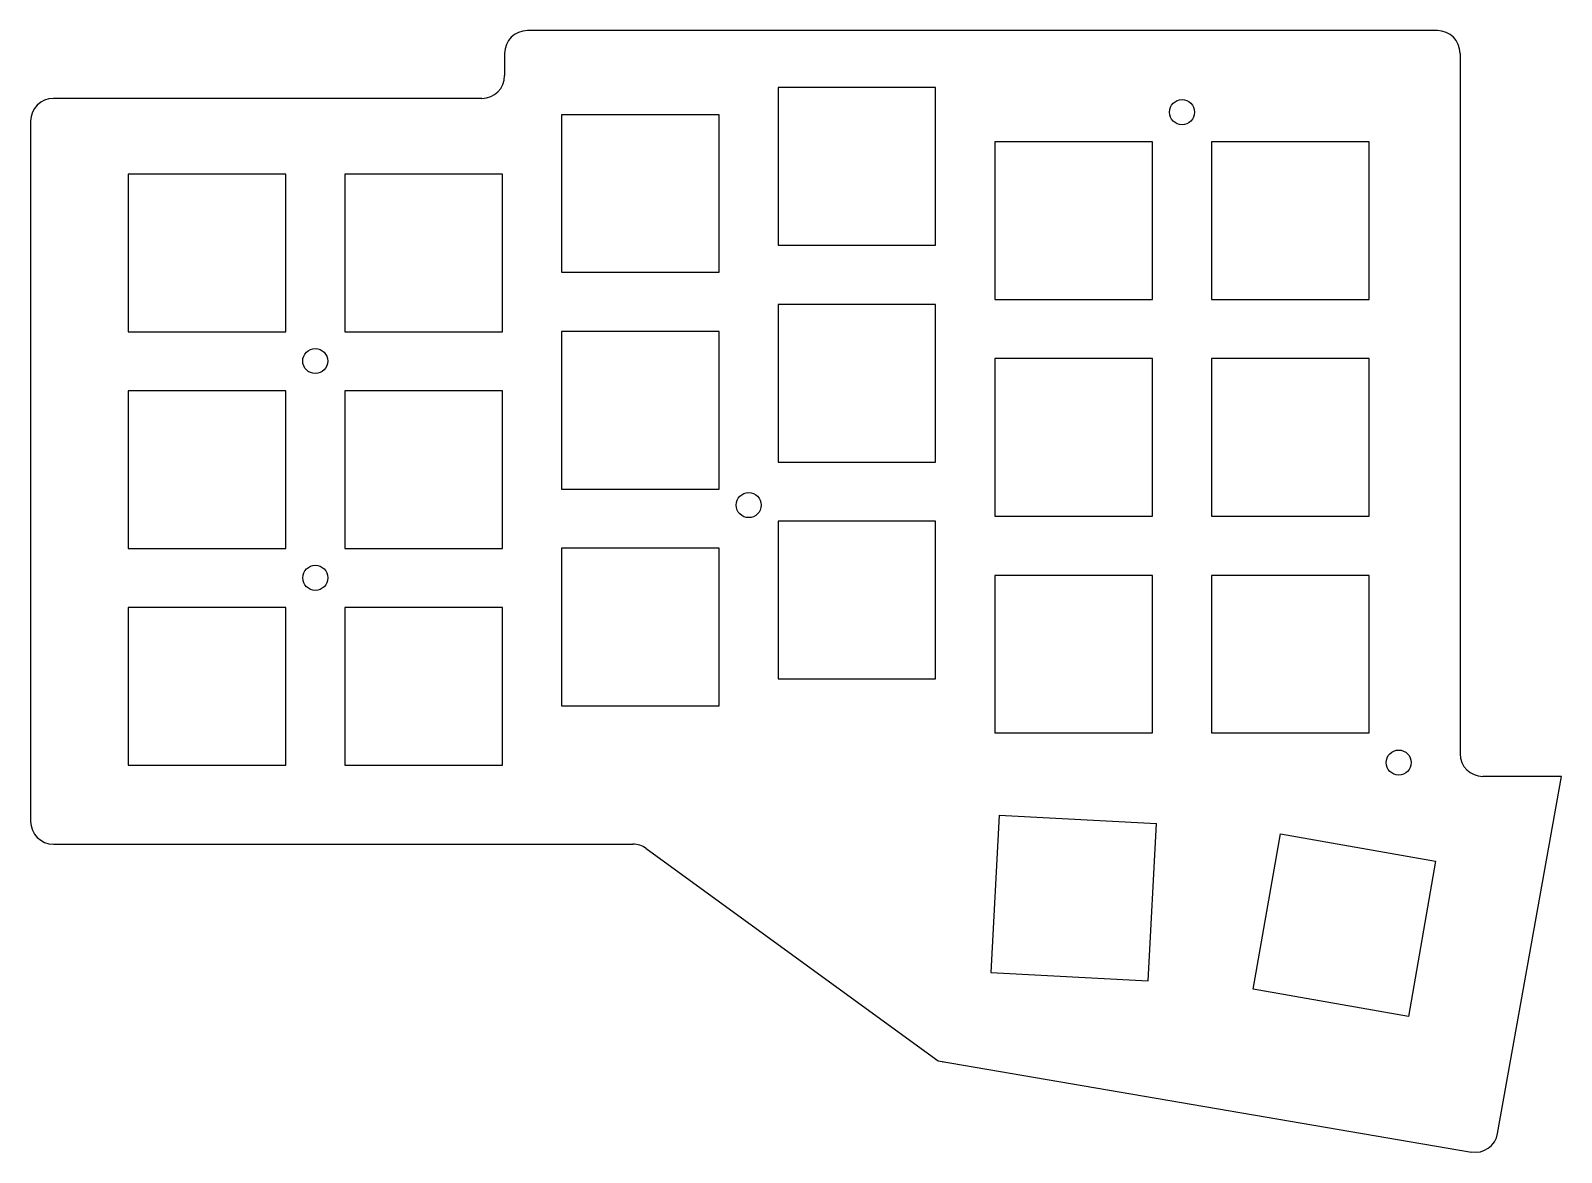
# Model space of a CAD drawing. Header units: millimetres. Extents: x 80 to 214, y -172 to -74.
import ezdxf

# ---------------------------------------------------------------- set-up
doc = ezdxf.new("R2010")
doc.units = ezdxf.units.MM
doc.layers.get('0').update_dxf_attribs({"linetype": 'CONTINUOUS'})

msp = doc.modelspace()

# ---------------------------------------------------------------- linework, layer by layer
for p, q in [((203.43, -73.79), (123.42, -73.79)), ((121.42, -75.79), (121.42, -77.75)), ((205.43, -75.79), (205.43, -137.33)), ((119.42, -79.75), (81.75, -79.75)), ((79.75, -81.75), (79.75, -143.28)), ((214.33, -139.33), (207.43, -139.33)), ((208.73, -170.72), (214.33, -139.33)), ((164.9, -142.74), (164.17, -156.57)), ((164.9, -142.74), (178.73, -143.47)), ((178, -157.3), (178.73, -143.47)), ((81.75, -145.28), (132.69, -145.28)), ((133.87, -145.66), (159.54, -164.33)), ((164.17, -156.57), (178, -157.3)), ((159.54, -164.33), (206.42, -172.34))]:
    msp.add_line(p, q)
for points in [[(159.32, -78.8), (145.47, -78.8), (145.47, -92.65), (159.32, -92.65)], [(140.28, -81.18), (126.42, -81.18), (126.42, -95.03), (140.28, -95.03)], [(178.38, -83.56), (164.53, -83.56), (164.53, -97.41), (178.38, -97.41)], [(197.43, -83.56), (183.57, -83.56), (183.57, -97.41), (197.43, -97.41)], [(102.18, -86.4), (88.33, -86.4), (88.33, -100.25), (102.18, -100.25)], [(121.23, -86.4), (107.38, -86.4), (107.38, -100.25), (121.23, -100.25)], [(159.32, -97.85), (145.47, -97.85), (145.47, -111.7), (159.32, -111.7)], [(140.28, -100.23), (126.42, -100.23), (126.42, -114.08), (140.28, -114.08)], [(178.38, -102.61), (164.53, -102.61), (164.53, -116.46), (178.38, -116.46)], [(197.43, -102.61), (183.57, -102.61), (183.57, -116.46), (197.43, -116.46)], [(102.18, -105.45), (88.33, -105.45), (88.33, -119.3), (102.18, -119.3)], [(121.23, -105.45), (107.38, -105.45), (107.38, -119.3), (121.23, -119.3)], [(159.32, -116.9), (145.47, -116.9), (145.47, -130.75), (159.32, -130.75)], [(140.28, -119.28), (126.42, -119.28), (126.42, -133.13), (140.28, -133.13)], [(178.38, -121.66), (164.53, -121.66), (164.53, -135.51), (178.38, -135.51)], [(197.43, -121.66), (183.57, -121.66), (183.57, -135.51), (197.43, -135.51)], [(102.18, -124.5), (88.33, -124.5), (88.33, -138.35), (102.18, -138.35)], [(121.23, -124.5), (107.38, -124.5), (107.38, -138.35), (121.23, -138.35)], [(187.24, -158.02), (189.65, -144.38), (203.28, -146.78), (200.88, -160.42)]]:
    msp.add_lwpolyline(points, close=True)
for centre in [(180.98, -80.96), (104.77, -102.83), (142.88, -115.49), (104.78, -121.88), (200.03, -138.11)]:
    msp.add_circle(centre, 1.1)
for centre, start, end in [((123.42, -75.79), 90, 180), ((203.43, -75.79), 0, 90), ((119.42, -77.75), -90, 0), ((81.75, -81.75), 90, 180), ((207.43, -137.33), 180, 270), ((81.75, -143.28), 180, 270), ((132.69, -147.28), 53.9781, 90), ((160.33, -162.44), 233.9728, 237.1011), ((160.33, -162.44), 257.2321, 260.3113), ((206.76, -170.36), 260.308, 349.8755)]:
    msp.add_arc(centre, 2, start, end)

doc.saveas('drawing.dxf')
